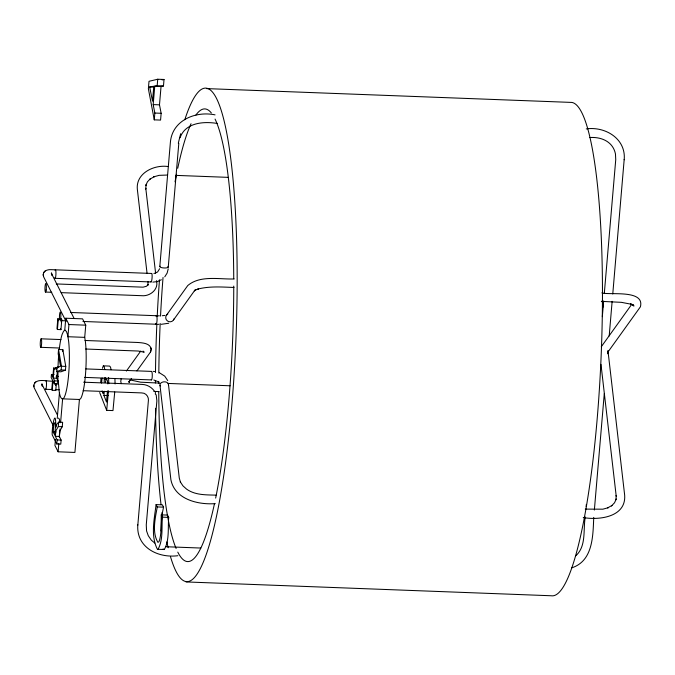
<?xml version="1.0" encoding="UTF-8"?>
<svg xmlns="http://www.w3.org/2000/svg" width="675" height="675" viewBox="0 0 675 675"><rect width="100%" height="100%" fill="white"/><g stroke="black" fill="none" stroke-linecap="round" stroke-linejoin="round"><path stroke-width="1.01" d="M158.018 549.29L164.312 549.526C169.636 540.101 167.771 527.884 168.699 517.388L167.543 515.092L161.249 514.856L162.405 517.151C161.477 527.639 163.333 539.865 158.018 549.29L157.376 549.231C150.474 535.815 154.33 519.058 156.094 504.605L162.388 504.841L163.561 507.17L161.924 514.949M104.212 382.025L104.296 378.363M105.038 377.629L104.971 379.502L105.14 377.966M107.485 390.926L106.498 402.03L103.925 395.407L104.321 391.281M108.506 390.741L106.684 410.341L112.978 410.577L114.725 391.981M57.139 368.162L53.612 368.027L52.844 377.241L51.443 374.456L54.093 374.558M56.371 377.376L56.54 375.325M51.443 374.456L51.182 377.519L52.583 380.303L51.789 389.458L52.228 390.327L55.755 390.462L56.362 383.316M57.814 318.794L56.978 328.607L57.426 329.501L60.952 329.636L61.788 319.815L61.341 318.921L57.814 318.794L58.261 319.688L57.426 329.501M52.228 390.327L53.004 381.147L54.397 383.898L57.923 384.033L57.974 372.583M54.397 383.898L54.65 380.852L53.266 378.101L54.051 368.904L53.612 368.027M56.658 371.647L57.029 367.327L60.556 366.289L58.177 353.818L58.548 349.507L62.834 349.667L65.762 366.407L65.441 370.128L60.944 371.807L56.658 371.647L61.155 369.968L65.441 370.128M61.088 321.874L61.341 318.921M59.24 349.498A34.484 5.56 -87.8 0 1 62.159 334.294L63.636 331.096L65.112 330.176L66.496 331.611L67.686 335.289L68.597 340.976A34.484 5.56 -87.8 0 1 63.728 398.157L62.252 399.077L60.868 397.642C57.864 391.525 59.957 384.142 56.793 378.236L57.4 371.081M53.089 431.84C53.983 429.815 52.625 423.124 54.844 422.702L55.333 427.807L54.818 435.282L53.089 431.84L56.059 431.949M56.81 443.99L57.156 439.931L55.333 436.295L55.932 430.667L58.295 426.583L58.674 422.137L62.64 422.288L62.26 426.735L59.898 430.819L59.299 436.447L61.121 440.075L60.775 444.133L56.81 443.99L52.203 434.835C51.756 427.064 55.898 405.945 55.772 427.351L56.641 424.406L58.674 422.137M62.682 351.388L62.834 349.667M61.155 369.968L61.476 366.247L58.548 349.507M55.468 439.248L54.937 445.483L58.109 451.794L74.908 452.436L79.422 399.482L62.623 398.841L60.59 422.727M57.24 418.483L59.451 392.529M64.741 330.413L65.779 318.22L82.569 318.853L85.75 325.173L84.713 337.365L85.396 341.609A34.484 5.56 -87.8 0 1 80.528 398.79L79.043 399.71M58.109 451.794L58.818 443.492M59.349 437.257L60.058 428.954M65.779 318.22L68.951 324.54L67.913 336.724L84.713 337.365M154.271 119.846L154.853 113.046L153.183 104.6L154.761 86.088L163.477 85.987L164.025 79.473L157.731 79.237L149.006 81.295L148.373 88.746L154.271 119.846L160.566 120.082L161.148 113.282L159.486 104.836L161.063 86.324L163.477 85.987M157.174 85.742L157.731 79.237M137.827 525.099L148.424 400.14C148.719 396.875 146.011 392.749 141.59 392.909L83.177 390.698M159.815 266.431L170.421 141.953C172.437 120.175 195.716 110.81 215.038 114.86M168.261 267.114L178.799 143.412M585.267 516.991C582.955 529.9 586.676 546.32 575.53 556.014M586.153 506.503L586.339 504.402M602.328 316.659L603.669 300.923M604.294 293.583L615.743 159.646L615.457 153.942C612.976 141.539 601.248 136.662 589.579 137.548M593.738 517.396C592.937 535.739 593.165 560.891 571.792 567.835M594.363 510.055L604.277 393.635M607.677 353.784L607.939 350.637M609.196 335.956L612.141 301.337M612.765 293.996L624.189 159.427M55.671 385.518L55.848 383.484M100.642 382.565L101.031 378.582M101.562 383.088L102.111 378.008M103.376 391.534L103.174 393.584L102.119 390.909M161.713 516.62L161.047 531.006M129.313 381.375L129.17 382.447L129.381 381.046L128.959 382.033L131.414 378.608M136.941 370.904L150.466 352.072L151.158 349.068M121.171 378.726L120.758 381.577L121.34 383.636M105.317 382.278L106.388 378.498L107.359 380.582L107.671 383.856M168.235 268.852L167.13 273.071L164.768 276.826M43.225 274.733C43.133 270.726 47.874 269.35 51.157 269.654L151.664 273.459M33.775 385.687C35.26 377.055 48.144 382.016 53.3 381.046M156.094 504.605L157.258 506.925C155.292 518.181 151.774 532.052 157.916 542.362L158.929 541.747L159.739 539.468A16.2 2.616 -87.8 0 0 161.131 528.955L161.249 514.856M102.406 368.305L103.326 365.85L109.62 366.086L110.565 367.208L111.046 369.731M159.621 268.743L157.587 271.983L153.908 273.561M150.466 352.072L151.082 350.629M180.065 137.734C185.422 122.479 203.749 121.222 217.325 123.457M126.385 371.064L140.754 351.042M166.261 315.503L187.777 285.525C200.281 274.978 219.232 279.501 234.217 278.961M173.585 319.857L194.974 290.048L194.316 290.874L196.138 289.474L195.337 290.048L198.653 288.807L197.859 289.069C209.655 286.031 221.965 287.027 233.997 287.466M601.265 346.781L631.834 304.197M607.939 352.046L640.415 306.796C644.954 289.212 609.441 295.363 601.847 292.874M43.942 272.211L44.449 271.696M44.693 271.443L45.158 270.97M34.492 383.172L34.999 382.649M35.243 382.396L35.708 381.923M161.367 279.754L157.258 281.585L152.812 282.133M168.725 323.249L161.224 324.312M162.093 79.937L164.025 79.473M149.664 86.948L153.782 86.231L152.508 101.166L149.664 86.948L153.866 87.1M164.869 315.419L162.287 315.723M58.472 418.078L59.366 419.133L59.83 422.044M157.984 315.807L159.427 315.832M157.655 324.312L158.903 324.337M154.761 86.088L161.063 86.324M206.499 88.602L571.801 102.431A246.94 39.825 -87.8 0 1 601.13 356.231A246.94 39.825 -87.8 0 1 551.315 595.763L186.013 581.934M153.183 104.6L159.486 104.836M586.254 128.908C605.197 126.2 626.147 138.679 624.198 159.747M154.853 113.046L161.148 113.282M168.269 166.573C154.448 164.371 135.827 173.002 137.32 189.135L147.057 273.35M167.257 175.053L159.131 175.34L153.832 176.808L154.347 176.648L150.061 179.061L150.533 178.588L147.471 181.761L145.749 185.532L146.053 184.815L145.783 189.093L145.792 188.325L155.63 273.4M175.669 175.373L228.268 177.365M55.072 278.319L151.048 281.956M601.358 301.371L621.354 302.332L631.344 304.248L630.501 303.969L633.437 305.26L632.602 304.678L633.96 306.045L633.277 305.21M56.27 283.939L143.075 287.17L146.526 286.251L148.238 284.47L147.943 285.179L148.019 281.669M45.487 292.056L51.756 292.292M61.172 292.646L141.682 295.692C149.901 296.595 158.946 289.448 156.465 280.665M70.765 312.483L156.448 315.723M58.261 319.688L61.788 319.815M61.003 320.633L66.226 320.827M82.932 321.46L156.026 324.228M68.951 324.54L85.75 325.173M41.133 338.816A4.261 0.683 -87.8 0 1 41.453 345.305A4.261 0.683 -87.8 0 1 40.272 345.085A4.261 0.683 -87.8 0 1 41.133 338.816L60.986 339.567M85.016 340.478L137.27 342.453C142.248 342.849 150.643 342.993 151.225 349.557M40.778 347.321L59.569 348.03M85.674 349.017L138.248 351.034L144.222 352.223L143.066 351.076M61.476 366.247L65.762 366.407M57.029 367.327L58.742 367.394M85.835 368.913L151.58 371.402M54.051 368.904L56.7 368.997M56.261 376.321L58.354 376.397M84.493 377.384L151.419 379.915M53.266 378.101L56.793 378.236M159.595 383.113L140.653 382.193L130.039 379.907M168.024 383.434L230.124 385.779M54.65 380.852L58.177 380.987M83.633 382.193L142.214 384.413C147.023 384.607 151.622 387.163 154.373 391.103M153.849 391.416L159.114 391.618M45.622 389.281L51.882 389.517M56.059 389.669L59.189 389.787M103.925 395.407L108.127 395.567M58.295 426.583L62.26 426.735M55.333 436.295L59.299 436.447M57.156 439.931L61.121 440.075M216.051 495.138C206.035 494.843 195.109 495.264 186.562 489.105L182.967 485.873L180.309 481.857L180.562 482.498L179.288 478.136L168.438 384.235M585.284 509.11L602.876 509.186L608.175 507.718L607.669 507.878L611.947 505.465L611.474 505.938L614.537 502.757L616.258 498.994L615.954 499.711L616.233 495.433L616.216 496.201L600.978 364.373M215.3 503.626C198.146 504.951 174.724 499.382 170.902 479.739L159.983 385.248M583.225 517.548C599.02 520.366 626.054 517.168 624.687 495.391L608.015 351.135M157.258 506.925L163.561 507.17M162.405 517.151L168.699 517.388M166.126 546.733L200.829 548.049M177.863 555.702C158.077 558.343 136.072 547.391 137.81 524.779M164.312 549.526L163.055 548.927M153.293 371.385L154.685 371.528M153.79 380L158.178 381.687M103.326 365.85L104.271 366.972L104.752 369.495M159.368 372.71L164.742 376.152L167.746 380.616M154.811 543.08L151.327 540.169L148.272 535.714L146.568 530.93L146.264 524.88L156.878 400.815L156.153 394.673M51.308 273.139L74.123 318.49M66.04 321.368L43.622 276.801L43.2 274.185M60.505 328.742L60.952 329.636M55.316 389.593L55.755 390.462M41.858 384.092L57.493 415.167M53.317 425.815L34.172 387.754L33.75 385.147M99.672 392.538L106.684 410.341M151.014 347.996L151.082 348.486M602.218 300.957L602.944 307.226M114.919 378.565L115.088 383.965M108.565 377.527L108.785 383.729M43.259 275.257L43.284 275.797M33.809 386.218L33.834 386.75M184.79 119.745A246.94 39.825 -87.8 0 1 236.334 328.733A246.94 39.825 -87.8 0 1 170.547 556.858M168.159 547.771A246.94 39.825 -87.8 0 1 166.852 541.89M162.607 517.075A246.94 39.825 -87.8 0 1 162.008 512.637M161.03 504.647A246.94 39.825 -87.8 0 1 155.495 408.274M155.385 394.369A246.94 39.825 -87.8 0 1 155.377 392.226M155.393 382.97A246.94 39.825 -87.8 0 1 155.41 380.894M155.486 372.532A246.94 39.825 -87.8 0 1 156.862 323.941M157.207 316.575A246.94 39.825 -87.8 0 1 159.469 279.83M178.31 143.218A246.94 39.825 -87.8 0 1 180.697 133.709M195.936 115.02A226.522 36.534 -87.8 0 1 211.359 112.987M215.063 119.087A226.522 36.534 -87.8 0 1 233.736 278.724M233.753 286.09A226.522 36.534 -87.8 0 1 215.654 498.091M214.532 503.407A226.522 36.534 -87.8 0 1 177.787 552.133M176.107 548.463A226.522 36.534 -87.8 0 1 158.768 391.812M158.76 383.425A226.522 36.534 -87.8 0 1 158.768 381.367M158.819 373.056A226.522 36.534 -87.8 0 1 160.186 323.485M160.532 316.119A226.522 36.534 -87.8 0 1 163.038 277.467M175.036 181.845A226.522 36.534 -87.8 0 1 176.487 174.277M177.727 168.294A226.522 36.534 -87.8 0 1 191.042 123.719M55.207 368.28A4.261 0.683 -87.8 0 1 55.89 368.407M151.369 371.52A4.261 0.776 -89.2 0 1 152.272 375.789A4.261 0.776 -89.2 0 1 151.217 379.738M160.262 385.973A4.261 2.928 -4.1 0 1 163.704 381.848A4.261 2.928 -4.1 0 1 168.421 384.995M156.018 316.229A4.261 0.818 -87.4 0 1 156.997 317.343A4.261 0.818 -87.4 0 1 156.727 322.81A4.261 0.818 -87.4 0 1 155.647 323.595M59.527 319.258A4.261 0.683 -87.8 0 1 59.729 313.512A4.261 0.683 -87.8 0 1 60.674 312.93A4.261 0.683 -87.8 0 1 60.64 318.575M173.998 318.878A4.261 4.101 30 0 1 167.358 320.887A4.261 4.101 30 0 1 167.805 314.035M45.799 380.886A4.261 0.683 -87.8 0 1 46.482 385.147A4.261 0.683 -87.8 0 1 45.453 389.104M55.063 270.329A4.261 0.683 -87.8 0 1 55.932 274.193A4.261 0.683 -87.8 0 1 54.759 277.695M58.025 367.63A34.484 5.56 -87.8 0 1 58.717 354.746M151.462 273.569A4.261 0.726 -86 0 1 152.069 277.83A4.261 0.726 -86 0 1 150.871 281.779M167.948 266.49A4.261 1.198 3 0 1 164.101 267.983A4.261 1.198 3 0 1 160.085 266.144M42.263 384.995C42.441 389.062 41.597 381.181 42.263 384.995M51.713 274.042C51.891 278.108 51.047 270.228 51.713 274.042M46.162 290.031A4.261 0.683 -87.8 0 0 45.841 283.542A4.261 0.683 -87.8 0 0 44.98 289.82A4.261 0.683 -87.8 0 0 46.162 290.031"/></g></svg>
